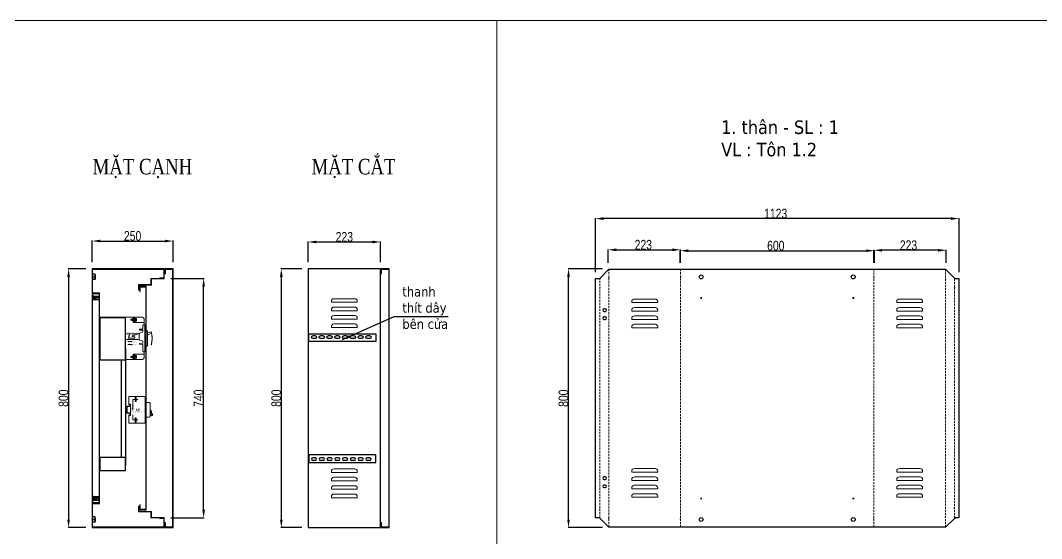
# Model space of a CAD drawing. Header units: inches. Extents: x 21 to 136330, y 8 to 58290.
# Drawn here: x 116674 to 119829, y 24668 to 26270 of the extents above; entities that cross this region are included whole.
import ezdxf
from ezdxf.enums import TextEntityAlignment as Align

# ---------------------------------------------------------------- set-up
doc = ezdxf.new("R2010")
doc.units = ezdxf.units.IN
doc.header["$MEASUREMENT"] = 0
for name, pattern in [('CENTER', [50.8, 31.75, -6.35, 6.35, -6.35]), ('DASHDOT', [25.4, 12.7, -6.35, 0, -6.35]), ('EPL_DASH', [1, 0.5, -0.5]), ('HIDDEN', [9.525, 6.35, -3.175]), ('HIDDEN2', [4.7625, 3.175, -1.5875])]:
    doc.linetypes.add(name, pattern=pattern)
for name, color, linetype, lineweight in [('0 TĂNG CỨNG', 7, 'Continuous', 15), ('@.0.DM. NÉT ĐỨT', 8, 'HIDDEN', 9), ('hw_Auxiliary', 2, 'Continuous', 13), ('hw_Center', 4, 'CENTER', 9)]:
    doc.layers.add(name, color=color, linetype=linetype, lineweight=lineweight)
for name, color, linetype, transparency in [('@.0.DM. KÍCH THƯỚC', 8, 'Continuous', 0.2), ('@.0.DM. KÍCH THƯỚC @ 1', 8, 'Continuous', 0.2), ('@.DM. KÍCH THƯỚC', 8, 'Continuous', 0.2)]:
    doc.layers.add(name, color=color, linetype=linetype, transparency=transparency)
for name, color, linetype in [('@.0.DM. NÉT CHÍNH', 7, 'Continuous'), ('@.0.DM. NÉT CHÍNH @ 1', 7, 'Continuous'), ('@.DM. NÉT CẮT', 2, 'Continuous'), ('@.DM. THIẾT BỊ', 7, 'Continuous'), ('@.DM. ĐIỂM DẤU', 1, 'Continuous'), ('DIM', 96, 'Continuous')]:
    doc.layers.add(name, color=color, linetype=linetype)
doc.layers.add('@.0.DM. NÉT KHUẤT', color=199, linetype='Continuous', lineweight=5, transparency=0.2)
doc.styles.add('ARIAL', font='arial.ttf')
doc.styles.add('Note Text (ISO)', font='tahoma.ttf')
doc.styles.add('roman', font='roman.shx', dxfattribs={"width": 0.8})
doc.styles.add('Tahoma (Input Text)', font='tahoma.ttf')
doc.styles.add('TEST GHI CHÚ', font='times.ttf', dxfattribs={"width": 0.8, "height": 2.5})
doc.styles.add('WD_IEC', font='isocp2.shx')
doc.dimstyles.new('Kích thước Duy Mạnh', dxfattribs={"dimtxt": 30, "dimasz": 25, "dimexe": 1.25, "dimexo": 20, "dimtad": 1, "dimdec": 1, "dimtxsty": 'roman', "dimcen": 2.5, "dimclrd": 8, "dimclre": 8, "dimclrt": 2, "dimadec": 0, "dimazin": 0, "dimtfac": 1, "dimtdec": 1, "dimtix": 1, "dimtmove": 0, "dimatfit": 3, "dimfxl": 1, "dimtfillclr": 1, "dimarcsym": 0})

# ---------------------------------------------------------------- blocks, each defined once
blk = doc.blocks.new('KHUNG KT1')
at = {"color": 7}
blk.add_lwpolyline([(0, 0), (7128, 0), (7128, -5040), (0, -5040)], close=True, dxfattribs=at)
at = {"color": 1, "style": 'Tahoma (Input Text)', "flags": 8}
for tag, p in [('#03', (1514.7, -4846.3)), ('#01', (328.9, -4851.1)), ('#05', (2819, -4851.1)), ('#07', (4424, -4851.1)), ('#09', (5172.9, -4851.1)), ('#02', (189.8, -4995.1)), ('#04', (1755.3, -4995.1)), ('#06', (2727.8, -4995.1)), ('#08', (4382.7, -4995.1)), ('#10', (5172.9, -4995.1))]:
    blk.add_attdef(tag, p, '', height=60, dxfattribs=at)
blk.add_attdef('#11', text='', height=60, dxfattribs=at).set_placement((6996, -4961.6), align=Align.CENTER)
at = {"layer": '0 TĂNG CỨNG', "color": 1, "style": 'ARIAL'}
blk.add_attdef('#12', (852.8, -4987.6), '', height=60, dxfattribs=at)
blk = doc.blocks.new('E DIN35')
at = {"color": 8, "linetype": 'HIDDEN', "lineweight": 9}
for p, q in [((12, 3.5), (11, 3.5)), ((12, -3.5), (11, -3.5))]:
    blk.add_line(p, q, dxfattribs=at)
at = {"color": 0, "linetype": 'ByBlock', "lineweight": 9}
blk.add_lwpolyline([(11, 9, 0.414214), (10, 10), (2, 10, -0.414214), (0, 12), (0, 17.5), (1, 17.5), (1, 12, 0.414214), (2, 11), (10, 11, -0.414214), (12, 9), (12, -9, -0.414214), (10, -11), (2, -11, 0.414214), (1, -12), (1, -17.5), (0, -17.5), (0, -12, -0.414214), (2, -10), (10, -10, 0.414214), (11, -9)], format="xyb", close=True, dxfattribs=at)
blk = doc.blocks.new('Logo LS')
h = blk.add_hatch(color=152)
edge = h.paths.add_edge_path()
edge.add_spline(control_points=[(8.564, 2.4685), (8.9563, 2.4685), (9.1808, 2.3695), (9.1808, 2.1071), (9.1808, 1.9364), (9.0647, 1.7112), (8.9598, 1.6289), (8.7187, 1.4434), (8.5071, 1.4239), (7.3804, 1.4239), (7.3804, 1.4239), (1.9845, 1.4239), (1.9845, 1.4239), (1.9845, 1.4239), (3.0765, 6), (3.0765, 6), (3.0765, 6), (1.2699, 6), (1.2699, 6), (1.1455, 6), (1.099, 5.9656), (1.0613, 5.8181), (1.0613, 5.8181), (0.0442, 1.6058), (0.0442, 1.6058), (-0.1471, 0.7691), (0.2857, 0), (1.2486, 0), (2.2111, 0), (2.7619, 0), (3.5799, 0), (4.1541, 0), (4.8861, 0.4936), (5.2879, 1.0618), (5.3385, 1.1329), (5.4271, 1.146), (5.3916, 0.9943), (5.3208, 0.6944), (5.236, 0.3324), (5.2144, 0.2429), (5.1738, 0.067), (5.266, 0), (5.3495, 0), (5.3495, 0), (7.4326, 0), (8.0953, 0), (10.4251, 0), (11.3139, 1.1151), (11.4147, 2.4436), (11.4656, 3.1179), (10.9845, 3.6322), (9.6483, 3.6322), (9.6483, 3.6322), (8.9865, 3.6322), (8.6221, 3.6322), (8.2547, 3.6322), (7.8802, 3.7638), (7.8802, 4.0914), (7.8802, 4.4268), (8.308, 4.7296), (8.8585, 4.7296), (8.8585, 4.7296), (11.3596, 4.7296), (11.3596, 4.7296), (11.3596, 4.7296), (11.5587, 5.5206), (11.6019, 5.7037), (11.6558, 5.9342), (11.5877, 6), (11.4182, 6), (11.4182, 6), (8.3288, 6), (8.3288, 6), (6.5328, 6), (5.7269, 4.8013), (5.7269, 3.9445), (5.7269, 3.0871), (6.4178, 2.4697), (8.1984, 2.4697), (8.1984, 2.4697), (8.564, 2.4685), (8.564, 2.4685)], knot_values=[0, 0, 0, 0, 1, 1, 1, 2, 2, 2, 3, 3, 3, 4, 4, 4, 5, 5, 5, 6, 6, 6, 7, 7, 7, 8, 8, 8, 9, 9, 9, 10, 10, 10, 11, 11, 11, 12, 12, 12, 13, 13, 13, 14, 14, 14, 15, 15, 15, 16, 16, 16, 17, 17, 17, 18, 18, 18, 19, 19, 19, 20, 20, 20, 21, 21, 21, 22, 22, 22, 23, 23, 23, 24, 24, 24, 25, 25, 25, 26, 26, 26, 27, 27, 27, 27], degree=3, periodic=0)
h = blk.add_hatch(color=10)
edge = h.paths.add_edge_path()
edge.add_spline(control_points=[(10.5597, 6.7227), (10.5597, 6.7227), (15.5292, 6.7227), (15.5292, 6.7227), (15.5292, 6.7227), (12.5227, 5.194), (12.5227, 5.194), (12.5227, 5.194), (12.6282, 5.6846), (12.6608, 5.831), (12.6957, 5.9856), (12.6412, 6.0887), (12.451, 6.1474), (12.2549, 6.2072), (10.5597, 6.7227), (10.5597, 6.7227)], knot_values=[0, 0, 0, 0, 1, 1, 1, 2, 2, 2, 3, 3, 3, 4, 4, 4, 5, 5, 5, 5], degree=3, periodic=0)
at = {"layer": 'Defpoints', "color": 2, "linetype": 'ByBlock', "lineweight": 9}
blk.add_line((5.7544, 3), (5.7544, 3), dxfattribs=at)
blk = doc.blocks.new('*U216')
at = {"linetype": 'ByBlock', "lineweight": 9}
h = blk.add_hatch(color=20, dxfattribs=at)
h.dxf.hatch_style = 1
h.paths.add_polyline_path([(26, 34), (29, 34), (29, 41), (26, 41)])
h.paths.add_polyline_path([(26, 25), (29, 25), (29, 29), (26, 29)])
h = blk.add_hatch(color=20, dxfattribs=at)
h.dxf.hatch_style = 1
h.paths.add_polyline_path([(26, -41), (29, -41), (29, -34), (26, -34)])
h.paths.add_polyline_path([(26, -29), (29, -29), (29, -25), (26, -25)])
at = {"color": 112}
blk.add_line((57, 22.5), (57, -22.5), dxfattribs=at)
at = {"color": 0, "linetype": 'ByBlock', "lineweight": 18}
blk.add_lwpolyline([(12, 17.5), (12, 0), (12, -17.5), (10.8, -17.5), (10.8, -17.3), (8.7, -15.5), (7, -15.5), (7, -41), (55, -41, 0.414214), (57, -39), (57, -22.5), (70, -22.5, 0.414214), (72, -20.5), (72, 0), (72, 20.5, 0.414214), (70, 22.5), (57, 22.5), (57, 39, 0.414214), (55, 41), (7, 41), (7, 15.5), (8.7, 15.5), (10.8, 17.3), (10.8, 17.5)], format="xyb", close=True, dxfattribs=at)
at = {"color": 20, "linetype": 'ByBlock', "lineweight": 9}
for points in [[(29, 25), (26, 25), (26, 41), (29, 41)], [(29, 34), (26, 34), (26, 29), (29, 29)], [(29, -25), (26, -25), (26, -41), (29, -41)], [(29, -34), (26, -34), (26, -29), (29, -29)]]:
    blk.add_lwpolyline(points, close=True, dxfattribs=at)
blk.add_lwpolyline([(72.9, -13.9), (76.7, -17.8), (80.3, -14.2), (76.4, -10.4)])
blk.add_arc((70, -7.5), 7, 286.6015, 73.3985)
at = {"layer": 'Defpoints', "color": 2, "linetype": 'HIDDEN', "lineweight": 18, "ltscale": 5}
for p, q in [((34, 31.5), (19, 31.5)), ((19, 31.5), (19, -31.5)), ((19, -31.5), (34, -31.5))]:
    blk.add_line(p, q, dxfattribs=at)
at = {"color": 8, "linetype": 'ByBlock', "lineweight": 9, "xscale": -1}
blk.add_blockref('E DIN35', (12, 0), dxfattribs=at)
at = {"color": 0, "linetype": 'ByBlock', "lineweight": 9}
blk.add_blockref('Logo LS', (28.8, -3), dxfattribs=at)
at = {"layer": 'Defpoints', "color": 8, "style": 'WD_IEC', "width": 0.75}
blk.add_text('BKN, BKN-c: 63mm | BKN-b: 65mm', height=2, rotation=90, dxfattribs=at).set_placement((16, 0), align=Align.MIDDLE_CENTER)
for s, p in [('MCB Series:BKN; BKN-c; BKN-b', (34.5, -5)), ('Size: Wm18; H82; D73; Dc50', (34.5, -8))]:
    blk.add_text(s, height=2, dxfattribs=at).set_placement(p, align=Align.MIDDLE_CENTER)
blk = doc.blocks.new('eku10')
at = {"color": 5}
blk.add_line((53937.9, -17418.7), (53931.9, -17418.7), dxfattribs=at)
blk.add_lwpolyline([(53937.9, -17401.7), (53938.6, -17402.7), (53938.6, -17417.7), (53937.9, -17418.7, 0.176471), (53937.9, -17410.2, 0.176471), (53937.9, -17401.7), (53931.9, -17401.7), (53931.1, -17402.7), (53931.1, -17417.7), (53931.9, -17418.7, -0.176471), (53931.9, -17410.2), (53937.9, -17410.2)], format="xyb", dxfattribs=at)
blk.add_arc((53943.5, -17406), 12.4, 159.984, 200.016, dxfattribs=at)
blk = doc.blocks.new('EKU 10')
at = {"layer": '@.DM. THIẾT BỊ', "color": 1}
blk.add_line((-6.5, 8.5), (6.3, 8.5), dxfattribs=at)
at = {"layer": '@.DM. THIẾT BỊ'}
blk.add_blockref('eku10', (-53934.9, 17418.7), dxfattribs=at)
blk = doc.blocks.new('Ecu8')
at = {"layer": '@.DM. THIẾT BỊ', "color": 5}
for p, q in [((-5.5, 8), (5.5, 8)), ((-4.5, 18), (-4.5, 8)), ((-3.5, 18), (-3.5, 8)), ((-2.5, 18), (-2.5, 8)), ((-1.5, 18), (-1.5, 8)), ((-0.5, 18), (-0.5, 8)), ((0.5, 18), (0.5, 8)), ((1.5, 18), (1.5, 8)), ((2.5, 18), (2.5, 8)), ((3.5, 18), (3.5, 8)), ((4.5, 18), (4.5, 8))]:
    blk.add_line(p, q, dxfattribs=at)
at = {"layer": '@.DM. THIẾT BỊ', "color": 1, "linetype": 'DASHDOT'}
blk.add_line((0, -2.5), (0, 21), dxfattribs=at)
at = {"layer": '@.DM. THIẾT BỊ', "color": 5}
for points in [[(-7, 19), (7, 19), (7, 18), (-7, 18)], [(-5.5, 18), (5.5, 18), (5.5, 0), (-5.5, 0)]]:
    blk.add_lwpolyline(points, close=True, dxfattribs=at)
blk = doc.blocks.new('*U1676')
at = {"linetype": 'HIDDEN2'}
for p, q in [((-5.3, 2.1), (-2.7, 2.1)), ((-5.3, 1.1), (-3.1, 1.1)), ((5, 1.5), (12.3, 1.5)), ((-5.3, -1.1), (-3.1, -1.1)), ((-5.3, -2.1), (-2.7, -2.1)), ((5, -1.5), (12.3, -1.5))]:
    blk.add_line(p, q, dxfattribs=at)
for p, q in [((0, 4.2), (0, -4.2)), ((10, 2.5), (0, 2.5)), ((5, 2.5), (5, -2.5)), ((12.3, 1.5), (10, 2.5)), ((10, 2.5), (10, -2.5)), ((12.3, -1.5), (12.3, 1.5)), ((0, -2.5), (10, -2.5)), ((10, -2.5), (12.3, -1.5))]:
    blk.add_line(p, q)
blk.add_lwpolyline([(0, 4.2), (-4.8, 4.2, 0.414214), (-5.3, 3.7), (-5.3, -3.7, 0.414214), (-4.8, -4.2), (0, -4.2)], format="xyb")
for centre, radius, start, end in [((-4.4, 2.3), 1.77, 317.7354, 355.8315), ((-3.8, 0), 1.28, 304.1139, 55.8861), ((-4.6, 0), 2.86, 311.9186, 48.0814), ((-4.2, -2.1), 1.52, 0.8932, 45.5398)]:
    blk.add_arc(centre, radius, start, end, dxfattribs=at)
at = {"layer": 'hw_Center', "ltscale": 2}
blk.add_line((0, 0), (13.3, 0), dxfattribs=at)
blk = doc.blocks.new('*U220')
h = blk.add_hatch(color=152)
edge = h.paths.add_edge_path()
edge.add_spline(control_points=[(8.564, 2.4685), (8.9563, 2.4685), (9.1808, 2.3695), (9.1808, 2.1071), (9.1808, 1.9364), (9.0647, 1.7112), (8.9598, 1.6289), (8.7187, 1.4434), (8.5071, 1.4239), (7.3804, 1.4239), (7.3804, 1.4239), (1.9845, 1.4239), (1.9845, 1.4239), (1.9845, 1.4239), (3.0765, 6), (3.0765, 6), (3.0765, 6), (1.2699, 6), (1.2699, 6), (1.1455, 6), (1.099, 5.9656), (1.0613, 5.8181), (1.0613, 5.8181), (0.0442, 1.6058), (0.0442, 1.6058), (-0.1471, 0.7691), (0.2857, 0), (1.2486, 0), (2.2111, 0), (2.7619, 0), (3.5799, 0), (4.1541, 0), (4.8861, 0.4936), (5.2879, 1.0618), (5.3385, 1.1329), (5.4271, 1.146), (5.3916, 0.9943), (5.3208, 0.6944), (5.236, 0.3324), (5.2144, 0.2429), (5.1738, 0.067), (5.266, 0), (5.3495, 0), (5.3495, 0), (7.4326, 0), (8.0953, 0), (10.4251, 0), (11.3139, 1.1151), (11.4147, 2.4436), (11.4656, 3.1179), (10.9845, 3.6322), (9.6483, 3.6322), (9.6483, 3.6322), (8.9865, 3.6322), (8.6221, 3.6322), (8.2547, 3.6322), (7.8802, 3.7638), (7.8802, 4.0914), (7.8802, 4.4268), (8.308, 4.7296), (8.8585, 4.7296), (8.8585, 4.7296), (11.3596, 4.7296), (11.3596, 4.7296), (11.3596, 4.7296), (11.5587, 5.5206), (11.6019, 5.7037), (11.6558, 5.9342), (11.5877, 6), (11.4182, 6), (11.4182, 6), (8.3288, 6), (8.3288, 6), (6.5328, 6), (5.7269, 4.8013), (5.7269, 3.9445), (5.7269, 3.0871), (6.4178, 2.4697), (8.1984, 2.4697), (8.1984, 2.4697), (8.564, 2.4685), (8.564, 2.4685)], knot_values=[0, 0, 0, 0, 1, 1, 1, 2, 2, 2, 3, 3, 3, 4, 4, 4, 5, 5, 5, 6, 6, 6, 7, 7, 7, 8, 8, 8, 9, 9, 9, 10, 10, 10, 11, 11, 11, 12, 12, 12, 13, 13, 13, 14, 14, 14, 15, 15, 15, 16, 16, 16, 17, 17, 17, 18, 18, 18, 19, 19, 19, 20, 20, 20, 21, 21, 21, 22, 22, 22, 23, 23, 23, 24, 24, 24, 25, 25, 25, 26, 26, 26, 27, 27, 27, 27], degree=3, periodic=0)
h = blk.add_hatch(color=10)
edge = h.paths.add_edge_path()
edge.add_spline(control_points=[(10.5597, 6.7227), (10.5597, 6.7227), (15.5292, 6.7227), (15.5292, 6.7227), (15.5292, 6.7227), (12.5227, 5.194), (12.5227, 5.194), (12.5227, 5.194), (12.6282, 5.6846), (12.6608, 5.831), (12.6957, 5.9856), (12.6412, 6.0887), (12.451, 6.1474), (12.2549, 6.2072), (10.5597, 6.7227), (10.5597, 6.7227)], knot_values=[0, 0, 0, 0, 1, 1, 1, 2, 2, 2, 3, 3, 3, 4, 4, 4, 5, 5, 5, 5], degree=3, periodic=0)
at = {"layer": 'Defpoints', "color": 2, "linetype": 'ByBlock', "lineweight": 9}
blk.add_line((5.7544, 3), (5.7544, 3), dxfattribs=at)
blk = doc.blocks.new('*U37')
at = {"linetype": 'ByBlock', "lineweight": 9}
h = blk.add_hatch(color=10, dxfattribs=at)
h.paths.add_polyline_path([(29, 50.5), (29, 54.7), (24, 54.7), (24, 50.5)])
h.paths.add_polyline_path([(29, 65), (24, 65), (24, 60.2), (29, 60.2)])
h = blk.add_hatch(color=10, dxfattribs=at)
h.paths.add_polyline_path([(24, -50.5), (24, -54.7), (29, -54.7), (29, -50.5)])
h.paths.add_polyline_path([(29, -60.2), (24, -60.2), (24, -65), (29, -65)])
at = {"color": 112, "linetype": 'ByBlock', "lineweight": 9}
blk.add_line((60, 25), (60, -25), dxfattribs=at)
at = {"color": 150, "linetype": 'ByBlock', "lineweight": 9}
blk.add_line((64, 24.2), (64, -24.2), dxfattribs=at)
at = {"linetype": 'ByBlock', "lineweight": 18, "ltscale": 15}
blk.add_lwpolyline([(58, -42, -0.004581), (57.1, -60.3, -0.396649), (52.1, -65), (0, -65), (0, 65), (52.1, 65, -0.396649), (57.1, 60.3, -0.004581), (58, 42)], format="xyb", dxfattribs=at)
at = {"color": 10, "linetype": 'ByBlock', "lineweight": 9}
for points in [[(24, 65), (24, 49.3), (57.7, 49.3)], [(24, -65), (24, -49.3), (57.7, -49.3)]]:
    blk.add_lwpolyline(points, dxfattribs=at)
for points in [[(29, 65), (24, 65), (24, 50.5), (29, 50.5)], [(29, 60.2), (24, 60.2), (24, 54.7), (29, 54.7)], [(29, -65), (24, -65), (24, -50.5), (29, -50.5)], [(29, -60.2), (24, -60.2), (24, -54.7), (29, -54.7)]]:
    blk.add_lwpolyline(points, close=True, dxfattribs=at)
at = {"color": 0, "linetype": 'ByBlock', "lineweight": 18}
blk.add_lwpolyline([(53, 24.8, 0.401491), (52.5, 25.3), (44, 25.7, -0.401491), (43.5, 26.2), (43.5, 27.8, -0.401491), (44, 28.3), (52.5, 28.7, 0.401491), (53, 29.2), (53, 38, -0.414214), (57, 42), (60, 42), (60, 25), (64, 24.2), (66.4, 23.7, -0.347339), (67.6, 22.3, -0.009301), (68, 0, -0.009301), (67.6, -22.3, -0.347339), (66.4, -23.7), (64, -24.2), (60, -25), (60, -42), (57, -42, -0.414214), (53, -38), (53, -19.2, 0.401491), (52.5, -18.7), (44, -18.3, -0.401491), (43.5, -17.8), (43.5, -16.2, -0.401491), (44, -15.7), (52.5, -15.3, 0.401491), (53, -14.8), (53, -10.8, 0.339454), (50.8, -7.9), (45.4, -6.4, -0.275977), (42.5, -3.5), (42.5, 5), (42.5, 13.5, -0.275977), (45.4, 16.4), (50.8, 17.9, 0.339454), (53, 20.8)], format="xyb", close=True, dxfattribs=at)
at = {"linetype": 'ByBlock', "lineweight": 18, "ltscale": 15}
blk.add_lwpolyline([(42.5, -3.5), (0, -3.5), (0, 13.5), (42.5, 13.5)], close=True, dxfattribs=at)
at = {"color": 0, "linetype": 'ByBlock', "lineweight": 18}
blk.add_lwpolyline([(67.8, 16.6), (77.9, 19.5, -0.404213), (79.1, 18.9, 0.00016), (79.1, 18.9), (80.1, 16, -0.404341), (79.5, 14.7, 0.000271), (79.5, 14.7), (67.9, 10.5)], format="xyb", dxfattribs=at)
at = {"layer": 'Defpoints', "color": 8, "linetype": 'HIDDEN', "lineweight": 9, "ltscale": 10}
blk.add_arc((0, 0), 82, 345, 15, dxfattribs=at)
at = {"color": 0, "linetype": 'ByBlock', "lineweight": 9, "xscale": 2, "yscale": 2, "zscale": 2}
blk.add_blockref('*U220', (7.7, -1), dxfattribs=at)
at = {"layer": 'hw_Auxiliary', "color": 0, "linetype": 'ByBlock', "lineweight": 9, "rotation": 180}
blk.add_blockref('*U1676', (29, 57.5), dxfattribs=at)
at = {"layer": 'hw_Auxiliary', "color": 0, "linetype": 'ByBlock', "lineweight": 9, "xscale": -1}
blk.add_blockref('*U1676', (29, -57.5), dxfattribs=at)
at = {"color": 8, "linetype": 'ByBlock', "lineweight": 9, "style": 'WD_IEC'}
blk.add_text('Size: Wm25 - H130 - D82/Dc60', height=2, dxfattribs=at).set_placement((22.3, 18.5), align=Align.MIDDLE_CENTER)
at = {"layer": 'Defpoints', "color": 8, "linetype": 'ByBlock', "lineweight": 9, "style": 'WD_IEC'}
for s, p in [('%%UMCCB Series:', (7.3, -8.5)), ('ABN50c, ABN60c, ABN100c', (7.3, -10.7)), ('ABS30c, ABS50c, ABS60c', (7.3, -13)), ('%%UELCB Series:', (7.3, -17.5)), ('EBN50c, EBN60c, EBN100c', (7.3, -19.7)), ('EBS30c, EBS50c, EBS60c', (7.3, -22))]:
    blk.add_text(s, height=1.5, dxfattribs=at).set_placement(p, align=Align.MIDDLE_LEFT)
blk = doc.blocks.new('*D1801')
at = {"layer": '@.0.DM. KÍCH THƯỚC', "color": 8, "lineweight": -2, "transparency": 16777216}
for p, q in [((116875.5, 25502.2), (116821.5, 25502.2)), ((116875.5, 24702.2), (116821.5, 24702.2))]:
    blk.add_line(p, q, dxfattribs=at)
at = {"layer": '@.0.DM. KÍCH THƯỚC', "lineweight": -2, "transparency": 16777216}
blk.add_line((116822.7, 25477.2), (116822.7, 24727.2), dxfattribs=at)
at = {"layer": '@.0.DM. KÍCH THƯỚC', "transparency": 16777216}
for points in [[(116818.5, 25477.2), (116826.9, 25477.2), (116822.7, 25502.2)], [(116818.5, 24727.2), (116826.9, 24727.2), (116822.7, 24702.2)]]:
    blk.add_solid(points, dxfattribs=at)
at = {"layer": 'Defpoints', "color": 0, "transparency": 16777216}
for p in [(116895.5, 25502.2), (116822.7, 24702.2), (116895.5, 24702.2)]:
    blk.add_point(p, dxfattribs=at)
at = {"layer": '@.0.DM. KÍCH THƯỚC', "color": 2, "transparency": 16777216, "insert": (116807.1, 25102.2), "char_height": 30, "attachment_point": 5, "rotation": 90, "style": 'roman'}
blk.add_mtext('800', dxfattribs=at)
blk = doc.blocks.new('*D1802')
at = {"layer": '@.0.DM. KÍCH THƯỚC', "color": 8, "lineweight": -2, "transparency": 16777216}
for p, q in [((117138.5, 25472.2), (117241.3, 25472.2)), ((117138.5, 24732.2), (117241.3, 24732.2))]:
    blk.add_line(p, q, dxfattribs=at)
at = {"layer": '@.0.DM. KÍCH THƯỚC', "lineweight": -2, "transparency": 16777216}
blk.add_line((117240, 24757.2), (117240, 25447.2), dxfattribs=at)
at = {"layer": '@.0.DM. KÍCH THƯỚC', "transparency": 16777216}
for points in [[(117235.9, 25447.2), (117244.2, 25447.2), (117240, 25472.2)], [(117235.9, 24757.2), (117244.2, 24757.2), (117240, 24732.2)]]:
    blk.add_solid(points, dxfattribs=at)
at = {"layer": 'Defpoints', "color": 0, "transparency": 16777216}
for p in [(117118.5, 25472.2), (117240, 25472.2), (117118.5, 24732.2)]:
    blk.add_point(p, dxfattribs=at)
at = {"layer": '@.0.DM. KÍCH THƯỚC', "color": 2, "transparency": 16777216, "insert": (117224.4, 25102.2), "char_height": 30, "attachment_point": 5, "rotation": 90, "style": 'roman'}
blk.add_mtext('740', dxfattribs=at)
blk = doc.blocks.new('*D1805')
at = {"layer": '@.0.DM. KÍCH THƯỚC', "color": 8, "lineweight": -2, "transparency": 16777216}
for p, q in [((116895.5, 25522.2), (116895.5, 25589.2)), ((117145.5, 25522.2), (117145.5, 25589.2))]:
    blk.add_line(p, q, dxfattribs=at)
at = {"layer": '@.0.DM. KÍCH THƯỚC', "lineweight": -2, "transparency": 16777216}
blk.add_line((116920.5, 25587.9), (117120.5, 25587.9), dxfattribs=at)
at = {"layer": '@.0.DM. KÍCH THƯỚC', "transparency": 16777216}
for points in [[(116920.5, 25592.1), (116920.5, 25583.8), (116895.5, 25587.9)], [(117120.5, 25592.1), (117120.5, 25583.8), (117145.5, 25587.9)]]:
    blk.add_solid(points, dxfattribs=at)
at = {"layer": 'Defpoints', "color": 0, "transparency": 16777216}
for p in [(117145.5, 25587.9), (116895.5, 25502.2), (117145.5, 25502.2)]:
    blk.add_point(p, dxfattribs=at)
at = {"layer": '@.0.DM. KÍCH THƯỚC', "color": 2, "transparency": 16777216, "insert": (117020.5, 25603.5), "char_height": 30, "attachment_point": 5, "style": 'roman'}
blk.add_mtext('250', dxfattribs=at)
blk = doc.blocks.new('*D1806')
at = {"layer": '@.0.DM. KÍCH THƯỚC', "color": 8, "lineweight": -2, "transparency": 16777216}
for p, q in [((117543.3, 25502.2), (117478.8, 25502.2)), ((117543.3, 24702.2), (117478.8, 24702.2))]:
    blk.add_line(p, q, dxfattribs=at)
at = {"layer": '@.0.DM. KÍCH THƯỚC', "lineweight": -2, "transparency": 16777216}
blk.add_line((117480.1, 25477.2), (117480.1, 24727.2), dxfattribs=at)
at = {"layer": '@.0.DM. KÍCH THƯỚC', "transparency": 16777216}
for points in [[(117475.9, 25477.2), (117484.3, 25477.2), (117480.1, 25502.2)], [(117475.9, 24727.2), (117484.3, 24727.2), (117480.1, 24702.2)]]:
    blk.add_solid(points, dxfattribs=at)
at = {"layer": 'Defpoints', "color": 0, "transparency": 16777216}
for p in [(117563.3, 25502.2), (117480.1, 24702.2), (117563.3, 24702.2)]:
    blk.add_point(p, dxfattribs=at)
at = {"layer": '@.0.DM. KÍCH THƯỚC', "color": 2, "transparency": 16777216, "insert": (117464.5, 25102.2), "char_height": 30, "attachment_point": 5, "rotation": 90, "style": 'roman'}
blk.add_mtext('800', dxfattribs=at)
blk = doc.blocks.new('*D1808')
at = {"layer": '@.0.DM. KÍCH THƯỚC', "color": 8, "lineweight": -2, "transparency": 16777216}
for p, q in [((117563.3, 25522.2), (117563.3, 25586.3)), ((117786.3, 25522.2), (117786.3, 25586.3))]:
    blk.add_line(p, q, dxfattribs=at)
at = {"layer": '@.0.DM. KÍCH THƯỚC', "lineweight": -2, "transparency": 16777216}
blk.add_line((117588.3, 25585.1), (117761.3, 25585.1), dxfattribs=at)
at = {"layer": '@.0.DM. KÍCH THƯỚC', "transparency": 16777216}
for points in [[(117588.3, 25589.2), (117588.3, 25580.9), (117563.3, 25585.1)], [(117761.3, 25589.2), (117761.3, 25580.9), (117786.3, 25585.1)]]:
    blk.add_solid(points, dxfattribs=at)
at = {"layer": 'Defpoints', "color": 0, "transparency": 16777216}
for p in [(117786.3, 25585.1), (117563.3, 25502.2), (117786.3, 25502.2)]:
    blk.add_point(p, dxfattribs=at)
at = {"layer": '@.0.DM. KÍCH THƯỚC', "color": 2, "transparency": 16777216, "insert": (117674.8, 25600.7), "char_height": 30, "attachment_point": 5, "style": 'roman'}
blk.add_mtext('223', dxfattribs=at)
blk = doc.blocks.new('*D1863')
at = {"layer": '@.0.DM. KÍCH THƯỚC', "color": 8, "lineweight": -2, "transparency": 16777216}
for p, q in [((118450.8, 25492.2), (118450.8, 25658.5)), ((119574.3, 25492.2), (119574.3, 25658.5))]:
    blk.add_line(p, q, dxfattribs=at)
at = {"layer": '@.0.DM. KÍCH THƯỚC', "lineweight": -2, "transparency": 16777216}
blk.add_line((119549.3, 25657.3), (118475.8, 25657.3), dxfattribs=at)
at = {"layer": '@.0.DM. KÍCH THƯỚC', "transparency": 16777216}
for points in [[(118475.8, 25661.4), (118475.8, 25653.1), (118450.8, 25657.3)], [(119549.3, 25661.4), (119549.3, 25653.1), (119574.3, 25657.3)]]:
    blk.add_solid(points, dxfattribs=at)
at = {"layer": 'Defpoints', "color": 0, "transparency": 16777216}
for p in [(118450.8, 25657.3), (118450.8, 25472.2), (119574.3, 25472.2)]:
    blk.add_point(p, dxfattribs=at)
at = {"layer": '@.0.DM. KÍCH THƯỚC', "color": 2, "transparency": 16777216, "insert": (118972.1, 25687.9), "char_height": 30, "attachment_point": 1, "style": 'roman'}
blk.add_mtext('1123', dxfattribs=at)
blk = doc.blocks.new('*D1864')
at = {"layer": '@.0.DM. KÍCH THƯỚC', "color": 8, "lineweight": -2, "transparency": 16777216}
for p, q in [((118490.3, 25521), (118490.3, 25562.1)), ((118713.6, 25521), (118713.6, 25562.1))]:
    blk.add_line(p, q, dxfattribs=at)
at = {"layer": '@.0.DM. KÍCH THƯỚC', "lineweight": -2, "transparency": 16777216}
blk.add_line((118515.3, 25560.8), (118688.6, 25560.8), dxfattribs=at)
at = {"layer": '@.0.DM. KÍCH THƯỚC', "transparency": 16777216}
for points in [[(118515.3, 25565), (118515.3, 25556.7), (118490.3, 25560.8)], [(118688.6, 25565), (118688.6, 25556.7), (118713.6, 25560.8)]]:
    blk.add_solid(points, dxfattribs=at)
at = {"layer": 'Defpoints', "color": 0, "transparency": 16777216}
for p in [(118713.6, 25560.8), (118490.3, 25501), (118713.6, 25501)]:
    blk.add_point(p, dxfattribs=at)
at = {"layer": '@.0.DM. KÍCH THƯỚC', "color": 2, "transparency": 16777216, "insert": (118572, 25591.5), "char_height": 30, "attachment_point": 1, "style": 'roman'}
blk.add_mtext('223', dxfattribs=at)
blk = doc.blocks.new('*D1865')
at = {"layer": '@.0.DM. KÍCH THƯỚC', "color": 8, "lineweight": -2, "transparency": 16777216}
for p, q in [((118712.4, 25521), (118712.4, 25559.2)), ((119312.7, 25521), (119312.7, 25559.2))]:
    blk.add_line(p, q, dxfattribs=at)
at = {"layer": '@.0.DM. KÍCH THƯỚC', "lineweight": -2, "transparency": 16777216}
blk.add_line((118737.4, 25557.9), (119287.7, 25557.9), dxfattribs=at)
at = {"layer": '@.0.DM. KÍCH THƯỚC', "transparency": 16777216}
for points in [[(118737.4, 25562.1), (118737.4, 25553.8), (118712.4, 25557.9)], [(119287.7, 25562.1), (119287.7, 25553.8), (119312.7, 25557.9)]]:
    blk.add_solid(points, dxfattribs=at)
at = {"layer": 'Defpoints', "color": 0, "transparency": 16777216}
for p in [(119312.7, 25557.9), (118712.4, 25501), (119312.7, 25501)]:
    blk.add_point(p, dxfattribs=at)
at = {"layer": '@.0.DM. KÍCH THƯỚC', "color": 2, "transparency": 16777216, "insert": (118981.4, 25588.6), "char_height": 30, "attachment_point": 1, "style": 'roman'}
blk.add_mtext('600', dxfattribs=at)
blk = doc.blocks.new('*D1866')
at = {"layer": '@.0.DM. KÍCH THƯỚC', "color": 8, "lineweight": -2, "transparency": 16777216}
for p, q in [((119311.5, 25521), (119311.5, 25560.6)), ((119534.8, 25521), (119534.8, 25560.6))]:
    blk.add_line(p, q, dxfattribs=at)
at = {"layer": '@.0.DM. KÍCH THƯỚC', "lineweight": -2, "transparency": 16777216}
blk.add_line((119509.8, 25559.4), (119336.5, 25559.4), dxfattribs=at)
at = {"layer": '@.0.DM. KÍCH THƯỚC', "transparency": 16777216}
for points in [[(119336.5, 25563.5), (119336.5, 25555.2), (119311.5, 25559.4)], [(119509.8, 25563.5), (119509.8, 25555.2), (119534.8, 25559.4)]]:
    blk.add_solid(points, dxfattribs=at)
at = {"layer": 'Defpoints', "color": 0, "transparency": 16777216}
for p in [(119311.5, 25559.4), (119311.5, 25501), (119534.8, 25501)]:
    blk.add_point(p, dxfattribs=at)
at = {"layer": '@.0.DM. KÍCH THƯỚC', "color": 2, "transparency": 16777216, "insert": (119391.4, 25590), "char_height": 30, "attachment_point": 1, "style": 'roman'}
blk.add_mtext('223', dxfattribs=at)
blk = doc.blocks.new('*D1875')
at = {"layer": '@.0.DM. KÍCH THƯỚC', "color": 8, "lineweight": -2, "transparency": 16777216}
for p, q in [((118472.7, 25502.2), (118366.4, 25502.2)), ((118472.7, 24702.2), (118366.4, 24702.2))]:
    blk.add_line(p, q, dxfattribs=at)
at = {"layer": '@.0.DM. KÍCH THƯỚC', "lineweight": -2, "transparency": 16777216}
blk.add_line((118367.7, 24727.2), (118367.7, 25477.2), dxfattribs=at)
at = {"layer": '@.0.DM. KÍCH THƯỚC', "transparency": 16777216}
for points in [[(118363.5, 25477.2), (118371.8, 25477.2), (118367.7, 25502.2)], [(118363.5, 24727.2), (118371.8, 24727.2), (118367.7, 24702.2)]]:
    blk.add_solid(points, dxfattribs=at)
at = {"layer": 'Defpoints', "color": 0, "transparency": 16777216}
for p in [(118367.7, 25502.2), (118492.7, 25502.2), (118492.7, 24702.2)]:
    blk.add_point(p, dxfattribs=at)
at = {"layer": '@.0.DM. KÍCH THƯỚC', "color": 2, "transparency": 16777216, "insert": (118352.1, 25102.2), "char_height": 30, "attachment_point": 5, "rotation": 90, "style": 'roman'}
blk.add_mtext('800', dxfattribs=at)
blk = doc.blocks.new('A$C7B5F0327')
at = {"color": 253}
for p, q in [((4, 8), (12, 8)), ((4, 0), (12, 0))]:
    blk.add_line(p, q, dxfattribs=at)
for centre, start, end in [((4, 4), 90, 270), ((12, 4), 270, 90)]:
    blk.add_arc(centre, 4, start, end, dxfattribs=at)
blk = doc.blocks.new('*U1719')
at = {"layer": 'DIM', "color": 7, "linetype": 'EPL_DASH', "xscale": -1}
blk.add_blockref('A$C7B5F0327', (8, -4), dxfattribs=at)
blk = doc.blocks.new('*U1720')
at = {"layer": '@.DM. KÍCH THƯỚC', "color": 0, "linetype": 'ByBlock', "lineweight": -2, "transparency": 16777216}
for p in [(0, 0), (24, 0), (48, 0), (72, 0), (96, 0), (120, 0), (144, 0), (168, 0)]:
    blk.add_blockref('*U1719', p, dxfattribs=at)
blk = doc.blocks.new('*U1717')
at = {"layer": 'DIM', "color": 7, "linetype": 'EPL_DASH', "xscale": -1}
blk.add_blockref('A$C7B5F0327', (8, -4), dxfattribs=at)
blk = doc.blocks.new('*U1718')
at = {"layer": '@.DM. KÍCH THƯỚC', "color": 0, "linetype": 'ByBlock', "lineweight": -2, "transparency": 16777216}
for p in [(0, 0), (24, 0), (48, 0), (72, 0), (96, 0), (120, 0), (144, 0), (168, 0)]:
    blk.add_blockref('*U1717', p, dxfattribs=at)

msp = doc.modelspace()

# ---------------------------------------------------------------- linework, layer by layer
at = {"layer": '@.0.DM. NÉT CHÍNH'}
for points in [[(117103.5095, 25472.1553), (117118.5095, 25472.1553), (117118.5095, 25502.1553), (116895.5095, 25502.1553), (116895.5095, 24702.1553), (117118.5095, 24702.1553), (117118.5095, 24732.1553), (117103.5095, 24732.1553), (117103.5095, 24730.9553), (117117.3095, 24730.9553), (117117.3095, 24703.3553), (116896.7095, 24703.3553), (116896.7095, 25500.9553), (117117.3095, 25500.9553), (117117.3095, 25473.3553), (117103.5095, 25473.3553)], [(117563.3412, 24702.1553), (117786.3412, 24702.1553), (117786.3412, 25502.1553), (117563.3412, 25502.1553)], [(117788.3412, 24717.1553), (117788.3412, 24702.1553), (117813.3412, 24702.1553), (117813.3412, 25502.1553), (117788.3412, 25502.1553), (117788.3412, 25487.1553), (117789.8412, 25487.1553), (117789.8412, 25500.6553), (117811.8412, 25500.6553), (117811.8412, 24703.6553), (117789.8412, 24703.6553), (117789.8412, 24717.1553)], [(118463.3961, 24732.1553), (118450.7961, 24732.1553), (118450.7961, 25472.1553), (118463.3961, 25472.1553), (118466.1104, 25474.5553), (118492.5104, 25500.9553), (119532.5678, 25500.9553), (119558.9678, 25474.5553), (119561.6821, 25472.1553), (119574.2821, 25472.1553), (119574.2821, 24732.1553), (119561.6821, 24732.1553), (119558.9678, 24729.7553), (119532.5678, 24703.3553), (118492.5104, 24703.3553), (118466.1104, 24729.7553)], [(116998.7095, 25245.0292), (116998.7095, 25220.0292), (116984.9095, 25220.0292), (116984.9095, 24920.0292), (116998.7095, 24920.0292), (116998.7095, 24895.0292), (116999.9095, 24895.0292), (116999.9095, 25245.0292)]]:
    msp.add_lwpolyline(points, close=True, dxfattribs=at)
at = {"layer": '@.0.DM. NÉT CHÍNH', "color": 4}
for points in [[(117120.5095, 24717.1553), (117120.5095, 24702.1553), (117145.5095, 24702.1553), (117145.5095, 25502.1553), (117120.5095, 25502.1553), (117120.5095, 25487.1553), (117121.7095, 25487.1553), (117121.7095, 25500.9553), (117144.3095, 25500.9553), (117144.3095, 24703.3553), (117121.7095, 24703.3553), (117121.7095, 24717.1553)], [(117042.5095, 24772.1553), (117042.5095, 24757.1553), (117062.5095, 24757.1553), (117062.5095, 25447.1553), (117042.5095, 25447.1553), (117042.5095, 25432.1553), (117043.7095, 25432.1553), (117043.7095, 25445.9553), (117061.3095, 25445.9553), (117061.3095, 24758.3553), (117043.7095, 24758.3553), (117043.7095, 24772.1553)]]:
    msp.add_lwpolyline(points, close=True, dxfattribs=at)
msp.add_lwpolyline([(116896.7095, 24777.1553), (116918.7095, 24777.1553), (116918.7095, 25427.1553), (116896.7095, 25427.1553), (116896.7095, 25425.9553), (116917.5095, 25425.9553), (116917.5095, 24778.3553), (116896.7143, 24778.3553), (116896.7143, 24777.1553)], dxfattribs=at)
at = {"layer": '@.0.DM. NÉT KHUẤT'}
for p, q in [((116999.5095, 25254.4533), (116999.5095, 25124.4533)), ((116999.5095, 24988.6145), (116999.5095, 24906.6145))]:
    msp.add_line(p, q, dxfattribs=at)
at = {"layer": '@.0.DM. NÉT KHUẤT', "color": 6}
for points in [[(117038.5095, 25436.1053), (117039.7095, 25436.1053), (117039.7095, 25451.9053), (117078.5095, 25451.9053), (117078.5095, 25470.7053), (117118.5095, 25470.7053), (117118.5095, 25471.9053), (117077.3095, 25471.9053), (117077.3095, 25453.1053), (117038.5095, 25453.1053)], [(117038.5095, 24768.2053), (117039.7095, 24768.2053), (117039.7095, 24752.4053), (117078.5095, 24752.4053), (117078.5095, 24733.6053), (117118.5095, 24733.6053), (117118.5095, 24732.4053), (117077.3095, 24732.4053), (117077.3095, 24751.2053), (117038.5095, 24751.2053)]]:
    msp.add_lwpolyline(points, close=True, dxfattribs=at)
at = {"layer": '@.0.DM. NÉT KHUẤT', "color": 4}
for points in [[(116918.7095, 25352.1292), (116998.7095, 25352.1292), (116998.7095, 25220.0292), (116918.7095, 25220.0292)], [(116919.9095, 25350.9292), (116997.5095, 25350.9292), (116997.5095, 25221.2292), (116919.9095, 25221.2292)], [(116918.7095, 24920.0292), (116998.7095, 24920.0292), (116998.7095, 24877.9292), (116918.7095, 24877.9292)], [(116919.9095, 24918.8292), (116997.5095, 24918.8292), (116997.5095, 24879.1292), (116919.9095, 24879.1292)]]:
    msp.add_lwpolyline(points, close=True, dxfattribs=at)
at = {"layer": '@.0.DM. NÉT ĐỨT'}
for p, q in [((118492.6676, 25500.9553), (118492.6676, 24703.3553)), ((118713.5819, 25500.9553), (118713.5819, 24703.3553)), ((119311.4963, 24703.3553), (119311.4963, 25500.9553)), ((119532.4106, 24703.3553), (119532.4106, 25500.9553)), ((118464.7533, 25473.3553), (118464.7533, 24730.9553)), ((119560.325, 24730.9553), (119560.325, 25473.3553))]:
    msp.add_line(p, q, dxfattribs=at)
at = {"layer": '@.0.DM. NÉT ĐỨT', "color": 2, "linetype": 'Continuous'}
for points in [[(117706.8412, 25409.6553), (117642.8412, 25409.6553, 0.414213562), (117634.8412, 25401.6553), (117634.8412, 25398.6553), (117714.8412, 25398.6553), (117714.8412, 25401.6553, 0.414213562)], [(118635.1248, 25408.575), (118571.1248, 25408.575, 0.414213562), (118563.1248, 25400.575), (118563.1248, 25397.575), (118643.1248, 25397.575), (118643.1248, 25400.575, 0.414213562)], [(119453.9535, 25408.575), (119389.9535, 25408.575, 0.414213562), (119381.9535, 25400.575), (119381.9535, 25397.575), (119461.9535, 25397.575), (119461.9535, 25400.575, 0.414213562)], [(117706.8412, 25383.6553), (117642.8412, 25383.6553, 0.414213562), (117634.8412, 25375.6553), (117634.8412, 25372.6553), (117714.8412, 25372.6553), (117714.8412, 25375.6553, 0.414213562)], [(118635.1248, 25382.575), (118571.1248, 25382.575, 0.414213562), (118563.1248, 25374.575), (118563.1248, 25371.575), (118643.1248, 25371.575), (118643.1248, 25374.575, 0.414213562)], [(119453.9535, 25382.575), (119389.9535, 25382.575, 0.414213562), (119381.9535, 25374.575), (119381.9535, 25371.575), (119461.9535, 25371.575), (119461.9535, 25374.575, 0.414213562)], [(117706.8412, 25357.6553), (117642.8412, 25357.6553, 0.414213562), (117634.8412, 25349.6553), (117634.8412, 25346.6553), (117714.8412, 25346.6553), (117714.8412, 25349.6553, 0.414213562)], [(118635.1248, 25356.575), (118571.1248, 25356.575, 0.414213562), (118563.1248, 25348.575), (118563.1248, 25345.575), (118643.1248, 25345.575), (118643.1248, 25348.575, 0.414213562)], [(119453.9535, 25356.575), (119389.9535, 25356.575, 0.414213562), (119381.9535, 25348.575), (119381.9535, 25345.575), (119461.9535, 25345.575), (119461.9535, 25348.575, 0.414213562)], [(117706.8412, 25331.6553), (117642.8412, 25331.6553, 0.414213562), (117634.8412, 25323.6553), (117634.8412, 25320.6553), (117714.8412, 25320.6553), (117714.8412, 25323.6553, 0.414213562)], [(118635.1248, 25330.575), (118571.1248, 25330.575, 0.414213562), (118563.1248, 25322.575), (118563.1248, 25319.575), (118643.1248, 25319.575), (118643.1248, 25322.575, 0.414213562)], [(119453.9535, 25330.575), (119389.9535, 25330.575, 0.414213562), (119381.9535, 25322.575), (119381.9535, 25319.575), (119461.9535, 25319.575), (119461.9535, 25322.575, 0.414213562)], [(117706.8412, 24883.6553), (117642.8412, 24883.6553, 0.414213562), (117634.8412, 24875.6553), (117634.8412, 24872.6553), (117714.8412, 24872.6553), (117714.8412, 24875.6553, 0.414213562)], [(118635.1248, 24884.975), (118571.1248, 24884.975, 0.414213562), (118563.1248, 24876.975), (118563.1248, 24873.975), (118643.1248, 24873.975), (118643.1248, 24876.975, 0.414213562)], [(119453.9535, 24884.975), (119389.9535, 24884.975, 0.414213562), (119381.9535, 24876.975), (119381.9535, 24873.975), (119461.9535, 24873.975), (119461.9535, 24876.975, 0.414213562)], [(117706.8412, 24857.6553), (117642.8412, 24857.6553, 0.414213562), (117634.8412, 24849.6553), (117634.8412, 24846.6553), (117714.8412, 24846.6553), (117714.8412, 24849.6553, 0.414213562)], [(118635.1248, 24858.975), (118571.1248, 24858.975, 0.414213562), (118563.1248, 24850.975), (118563.1248, 24847.975), (118643.1248, 24847.975), (118643.1248, 24850.975, 0.414213562)], [(119453.9535, 24858.975), (119389.9535, 24858.975, 0.414213562), (119381.9535, 24850.975), (119381.9535, 24847.975), (119461.9535, 24847.975), (119461.9535, 24850.975, 0.414213562)], [(117706.8412, 24831.6553), (117642.8412, 24831.6553, 0.414213562), (117634.8412, 24823.6553), (117634.8412, 24820.6553), (117714.8412, 24820.6553), (117714.8412, 24823.6553, 0.414213562)], [(117706.8412, 24805.6553), (117642.8412, 24805.6553, 0.414213562), (117634.8412, 24797.6553), (117634.8412, 24794.6553), (117714.8412, 24794.6553), (117714.8412, 24797.6553, 0.414213562)], [(118635.1248, 24832.975), (118571.1248, 24832.975, 0.414213562), (118563.1248, 24824.975), (118563.1248, 24821.975), (118643.1248, 24821.975), (118643.1248, 24824.975, 0.414213562)], [(118635.1248, 24806.975), (118571.1248, 24806.975, 0.414213562), (118563.1248, 24798.975), (118563.1248, 24795.975), (118643.1248, 24795.975), (118643.1248, 24798.975, 0.414213562)], [(119453.9535, 24832.975), (119389.9535, 24832.975, 0.414213562), (119381.9535, 24824.975), (119381.9535, 24821.975), (119461.9535, 24821.975), (119461.9535, 24824.975, 0.414213562)], [(119453.9535, 24806.975), (119389.9535, 24806.975, 0.414213562), (119381.9535, 24798.975), (119381.9535, 24795.975), (119461.9535, 24795.975), (119461.9535, 24798.975, 0.414213562)]]:
    msp.add_lwpolyline(points, format="xyb", close=True, dxfattribs=at)
at = {"layer": '@.DM. KÍCH THƯỚC'}
msp.add_line((117603.3644, 25300.6187), (117733.3644, 25300.6187), dxfattribs=at)
for points in [[(117565.2762, 25300.6187), (117771.9099, 25300.6187), (117771.9099, 25277.1261), (117565.2762, 25277.1261)], [(117565.2762, 24903.692), (117771.9099, 24903.692), (117771.9099, 24927.1846), (117565.2762, 24927.1846)]]:
    msp.add_lwpolyline(points, close=True, dxfattribs=at)
at = {"layer": '@.DM. NÉT CẮT'}
for points in [[(118477.7104, 25370.6553), (118480.7104, 25370.6553, 1), (118480.7104, 25378.6553), (118477.7104, 25378.6553, 1)], [(118477.7104, 25345.6553), (118480.7104, 25345.6553, 1), (118480.7104, 25353.6553), (118477.7104, 25353.6553, 1)], [(118477.7104, 24850.6553), (118480.7104, 24850.6553, 1), (118480.7104, 24858.6553), (118477.7104, 24858.6553, 1)], [(118480.7104, 24833.6553), (118477.7104, 24833.6553, 1), (118477.7104, 24825.6553), (118480.7104, 24825.6553, 1)]]:
    msp.add_lwpolyline(points, format="xyb", close=True, dxfattribs=at)
for centre in [(118777.5391, 25477.1553), (119247.5391, 25477.1553), (118777.5391, 24727.1553), (119247.5391, 24727.1553)]:
    msp.add_circle(centre, 6, dxfattribs=at)
at = {"layer": '@.DM. ĐIỂM DẤU'}
for p, q in [((118492.6676, 25474.6317), (118492.6676, 25472.6317)), ((118713.8427, 25476.1897), (118713.8427, 25474.1897)), ((119311.4963, 25476.1897), (119311.4963, 25474.1897)), ((119532.4106, 25470.8209), (119532.4106, 25468.8209)), ((118464.7533, 25445.8451), (118464.7533, 25443.8451)), ((119560.325, 25443.9194), (119560.325, 25441.9194)), ((118775.0391, 25412.1553), (118780.0391, 25412.1553)), ((118777.5391, 25414.6553), (118777.5391, 25409.6553)), ((119245.0391, 25412.1553), (119250.0391, 25412.1553)), ((119247.5391, 25414.6553), (119247.5391, 25409.6553)), ((118775.0391, 24792.1553), (118780.0391, 24792.1553)), ((118777.5391, 24794.6553), (118777.5391, 24789.6553)), ((119245.0391, 24792.1553), (119250.0391, 24792.1553)), ((119247.5391, 24794.6553), (119247.5391, 24789.6553)), ((118464.7533, 24758.4655), (118464.7533, 24760.4655)), ((119560.325, 24760.3912), (119560.325, 24762.3912)), ((118492.6676, 24729.679), (118492.6676, 24731.679)), ((118713.8427, 24728.1209), (118713.8427, 24730.1209)), ((119311.4963, 24728.1209), (119311.4963, 24730.1209)), ((119532.4106, 24733.4898), (119532.4106, 24735.4898))]:
    msp.add_line(p, q, dxfattribs=at)

# ---------------------------------------------------------------- block references
for name, p in [('EKU 10', (116900.7595, 25468.6553)), ('*U37', (116998.7095, 25287.1292)), ('*U216', (117002.3095, 25066.4575))]:
    msp.add_blockref(name, p)
at = {"rotation": 90}
msp.add_blockref('Ecu8', (116916.5095, 25412.1553), dxfattribs=at)
at = {"xscale": -1}
for name, p, rotation in [('Ecu8', (116916.5095, 24792.1553), 90), ('EKU 10', (116900.7595, 24735.6553), 180)]:
    msp.add_blockref(name, p, dxfattribs=dict(at, rotation=rotation))
at = {"layer": '0 TĂNG CỨNG', "color": 1, "xscale": 0.6789308409752146, "yscale": 0.6789308409752146, "zscale": 0.6789308409752146}
for p in [(113306.2353, 26269.8596), (118145.6544, 26269.8596)]:
    msp.add_blockref('KHUNG KT1', p, dxfattribs=at)
at = {"layer": '@.DM. KÍCH THƯỚC'}
msp.add_blockref('*U1720', (117581.2621, 25290.6187), dxfattribs=at)
at = {"layer": '@.DM. KÍCH THƯỚC', "xscale": -1, "rotation": 180}
msp.add_blockref('*U1718', (117581.2621, 24913.692), dxfattribs=at)

# ---------------------------------------------------------------- texts
at = {"layer": '@.0.DM. KÍCH THƯỚC', "insert": (117854.1892, 25446.478), "char_height": 30, "width": 269.497697, "attachment_point": 1, "style": 'Note Text (ISO)'}
msp.add_mtext('thanh \\Pthít dây\\Pbên cửa', dxfattribs=at)
at = {"layer": '@.0.DM. NÉT CHÍNH', "color": 2, "insert": (118839.435, 25960.8237), "char_height": 41.999999, "width": 551.411705, "attachment_point": 1, "line_spacing_factor": 0.987884, "style": 'Note Text (ISO)'}
msp.add_mtext('\\fTahoma|b0|i0;1. thân - SL : 1\\P\\fTahoma|b0|i0;VL : Tôn 1.2', dxfattribs=at)
at = {"layer": '@.0.DM. NÉT CHÍNH @ 1', "insert": (116896.9391, 25841.9846), "char_height": 48, "width": 11108.700904, "attachment_point": 1, "style": 'TEST GHI CHÚ'}
msp.add_mtext('{\\fTimes New Roman|b0|i0|c0|p18;\\C7;MẶT CẠNH}', dxfattribs=at)
at = {"layer": '@.0.DM. NÉT CHÍNH @ 1', "color": 2, "insert": (117573.4768, 25841.9846), "char_height": 48, "width": 11108.700904, "attachment_point": 1, "style": 'TEST GHI CHÚ'}
msp.add_mtext('{\\C7;MẶT CẮT}', dxfattribs=at)

# ---------------------------------------------------------------- dimensions: what is measured, and where the dimension line sits
at = {"layer": '@.0.DM. KÍCH THƯỚC @ 1'}
for base, p1, p2, picture, middle in [((118450.7961, 25657.257), (119574.2821, 25472.1553), (118450.7961, 25472.1553), '*D1863', (119009.7874, 25657.257)), ((119311.4963, 25559.3809), (119534.8106, 25500.9553), (119311.4963, 25500.9553), '*D1866', (119422.2142, 25559.3809))]:
    dim = msp.add_linear_dim(base=base, p1=p1, p2=p2, dimstyle='Kích thước Duy Mạnh', override={"dimscale": 1, "dimdec": 0, "dimclrd": 256, "dimtdec": 0, "dimtix": 1, "dimtofl": 0, "dimtmove": 0, "dimatfit": 1}, dxfattribs=at)
    dim.commit()
    dim.dimension.update_dxf_attribs({"geometry": picture, "text_midpoint": middle, "dimtype": 128})
for base, p1, p2, picture, middle in [((117145.5095, 25587.9211), (116895.5095, 25502.1553), (117145.5095, 25502.1553), '*D1805', (117020.5095, 25603.5461)), ((117786.3412, 25585.0554), (117563.3412, 25502.1553), (117786.3412, 25502.1553), '*D1808', (117674.8412, 25600.6804))]:
    dim = msp.add_linear_dim(base=base, p1=p1, p2=p2, dimstyle='Kích thước Duy Mạnh', override={"dimscale": 1, "dimdec": 0, "dimclrd": 256, "dimtdec": 0, "dimtix": 1, "dimtofl": 1, "dimtmove": 0, "dimatfit": 3}, dxfattribs=at)
    dim.commit()
    dim.dimension.update_dxf_attribs({"geometry": picture, "text_midpoint": middle})
for base, p1, p2, picture, middle in [((118713.5819, 25560.8351), (118490.2676, 25500.9553), (118713.5819, 25500.9553), '*D1864', (118602.8641, 25560.8351)), ((119312.6963, 25557.9268), (118712.3819, 25500.9553), (119312.6963, 25500.9553), '*D1865', (119012.2784, 25557.9268))]:
    dim = msp.add_linear_dim(base=base, p1=p1, p2=p2, angle=180, dimstyle='Kích thước Duy Mạnh', override={"dimscale": 1, "dimdec": 0, "dimclrd": 256, "dimtdec": 0, "dimtix": 1, "dimtofl": 0, "dimtmove": 0, "dimatfit": 1}, dxfattribs=at)
    dim.commit()
    dim.dimension.update_dxf_attribs({"geometry": picture, "text_midpoint": middle, "dimtype": 128})
for base, p1, p2, picture, middle in [((116822.7051, 24702.1553), (116895.5095, 25502.1553), (116895.5095, 24702.1553), '*D1801', (116807.0801, 25102.1553)), ((117480.085, 24702.1553), (117563.3412, 25502.1553), (117563.3412, 24702.1553), '*D1806', (117464.46, 25102.1553)), ((118367.6766, 25502.1553), (118492.6676, 24702.1553), (118492.6676, 25502.1553), '*D1875', (118352.0516, 25102.1553)), ((117240.0407, 25472.1553), (117118.5095, 24732.1553), (117118.5095, 25472.1553), '*D1802', (117224.4157, 25102.1553))]:
    dim = msp.add_linear_dim(base=base, p1=p1, p2=p2, angle=90, dimstyle='Kích thước Duy Mạnh', override={"dimscale": 1, "dimdec": 0, "dimclrd": 256, "dimtdec": 0, "dimtix": 1, "dimtofl": 1, "dimtmove": 0, "dimatfit": 3}, dxfattribs=at)
    dim.commit()
    dim.dimension.update_dxf_attribs({"geometry": picture, "text_midpoint": middle})

# ---------------------------------------------------------------- leaders
at = {"layer": '@.0.DM. KÍCH THƯỚC @ 1', "annotation_type": 0, "has_hookline": 1, "hookline_direction": 0, "text_width": 140.8328}
msp.add_leader([(117668.952, 25283.4697), (117829.1892, 25354.2296), (117854.1892, 25354.2296)], dimstyle='Kích thước Duy Mạnh', override={"dimscale": 1, "dimdec": 0, "dimclrd": 256, "dimtdec": 0}, dxfattribs=at)

doc.saveas('drawing.dxf')
